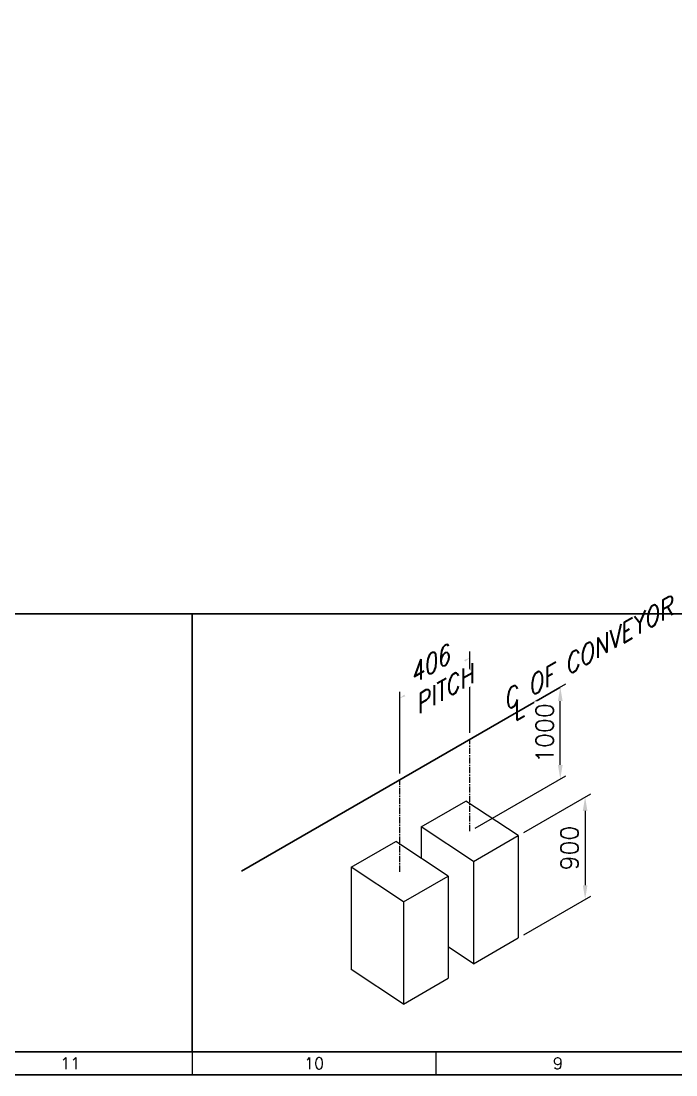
# Model space of a CAD drawing. Header units: millimetres. Extents: x -131970 to 468030, y -148196 to 152489.
# Drawn here: x 68991 to 83092, y 93089 to 115779 of the extents above; entities that cross this region are included whole.
import ezdxf
from ezdxf.enums import TextEntityAlignment as Align
from ezdxf.xclip import XClip

# ---------------------------------------------------------------- set-up
doc = ezdxf.new("R2010")
doc.units = ezdxf.units.MM
doc.header["$LTSCALE"] = 500
doc.header["$XCLIPFRAME"] = 2
doc.linetypes.add('BUILDING PLAN$1$CENTER', pattern=[2, 1.25, -0.25, 0.25, -0.25])
doc.linetypes.add('CENTER', pattern=[2, 1.25, -0.25, 0.25, -0.25])
doc.layers.get('0').update_dxf_attribs({"linetype": 'CONTINUOUS'})
doc.layers.get('Defpoints').update_dxf_attribs({"linetype": 'CONTINUOUS'})
for name, color, linetype, lineweight in [('0 DIMENSION', 1, 'CONTINUOUS', 13), ('0 TEXT', 7, 'CONTINUOUS', 20), ('COM', 252, 'CONTINUOUS', 13), ('TEMPLATE', 7, 'CONTINUOUS', 20)]:
    doc.layers.add(name, color=color, linetype=linetype, lineweight=lineweight)
doc.layers.add('BUILDING PLAN$0$CL', color=1, linetype='BUILDING PLAN$1$CENTER')
doc.layers.add('CONVEYOR', color=6, linetype='CONTINUOUS')
doc.styles.add('-30', font='romans.shx')
doc.styles.add('30', font='romans.shx', dxfattribs={"oblique": 30})
doc.styles.add('ROMANS', font='romans.shx')
doc.dimstyles.new('STD 100', dxfattribs={"dimscale": 150, "dimtxt": 2.5, "dimasz": 2, "dimexe": 0.8, "dimexo": 0.8, "dimgap": 1, "dimtad": 1, "dimdec": 0, "dimzin": 9, "dimdsep": 46, "dimtxsty": 'ROMANS', "dimcen": 2.5, "dimclrd": 256, "dimclre": 256, "dimclrt": 7, "dimadec": 0, "dimazin": 3, "dimtfac": 1, "dimtdec": 0, "dimtmove": 0, "dimatfit": 3, "dimfxl": 1, "dimtfill": 1, "dimlwd": -1, "dimlwe": -1, "dimarcsym": 0})

# ---------------------------------------------------------------- blocks, each defined once
blk = doc.blocks.new('BUILDING PLAN')
at = {"color": 9, "linetype": 'ByBlock', "lineweight": -2}
blk.add_lwpolyline([(76653.2, 0), (76653.2, -34787), (-46749.3, -34807.7), (-46749.3, -20.7)], close=True, dxfattribs=at)
at = {"layer": 'BUILDING PLAN$0$CL', "color": 8, "lineweight": 9, "ltscale": 500}
for p, q in [((-16645, 0), (-16645, -34802.6)), ((-8322.5, 0), (-8322.5, -34801.2))]:
    blk.add_line(p, q, dxfattribs=at)
blk = doc.blocks.new('FRAME A1')
at = {"color": 7}
blk.add_lwpolyline([(-874.843704, 11.084145), (-53.843704, 11.084145), (-53.843704, 595.084145), (-874.843704, 595.084145)], close=True, dxfattribs=at)
at = {"layer": 'TEMPLATE'}
for p, q in [((-573.843704, 11.084145), (-573.843704, 6.084145)), ((-521.343704, 11.084145), (-521.343704, 6.084145))]:
    blk.add_line(p, q, dxfattribs=at)
at = {"layer": 'TEMPLATE', "color": 5}
blk.add_line((-295.843704, 6.084145), (-889.843704, 6.084145), dxfattribs=at)
blk.add_lwpolyline([(-889.843704, 6.084145), (-48.843704, 6.084145), (-48.843704, 600.084145), (-889.843704, 600.084145)], close=True, dxfattribs=at)
at = {"layer": 'TEMPLATE', "ltscale": 50, "style": 'ROMANS'}
for s, p in [('11', (-600.093704, 8.584145)), ('10', (-547.593704, 8.584145)), ('9', (-495.093704, 8.584145))]:
    blk.add_text(s, height=2.5, dxfattribs=at).set_placement(p, align=Align.MIDDLE_CENTER)
blk = doc.blocks.new('*D264')
at = {"layer": '0 DIMENSION', "transparency": 16777216}
for p, q in [((78651, 100451), (78651, 102207)), ((78392, 101918), (77404, 101348)), ((77144, 99580), (77144, 101336))]:
    blk.add_line(p, q, dxfattribs=at)
for points in [[(78367, 101961), (78417, 101875), (78651, 102068)], [(77379, 101391), (77429, 101304), (77144, 101198)]]:
    blk.add_solid(points, dxfattribs=at)
at = {"layer": 'Defpoints', "color": 0, "transparency": 16777216}
for p in [(78651, 100312), (77144, 99442)]:
    blk.add_point(p, dxfattribs=at)
at = {"layer": '0 DIMENSION', "color": 7, "transparency": 16777216, "insert": (77898, 101633), "char_height": 375, "attachment_point": 5, "rotation": 30, "style": '30', "bg_fill": 3, "box_fill_scale": 1.1, "bg_fill_color": 256, "bg_fill_true_color": 13158600, "bg_fill_transparency": 0}
blk.add_mtext('406\\PPITCH', dxfattribs=at)
at = {"layer": 'Defpoints', "color": 0, "transparency": 16777216}
blk.add_point((77144, 101198), dxfattribs=at)
blk = doc.blocks.new('*D265')
at = {"layer": '0 DIMENSION', "transparency": 16777216}
for p, q in [((79815, 98310), (81257, 99143)), ((81137, 98774), (81137, 97172)), ((79815, 96108), (81257, 96941))]:
    blk.add_line(p, q, dxfattribs=at)
for points in [[(81087, 98774), (81187, 98774), (81137, 99074)], [(81087, 97172), (81187, 97172), (81137, 96872)]]:
    blk.add_solid(points, dxfattribs=at)
at = {"layer": 'Defpoints', "color": 0, "transparency": 16777216}
for p in [(79695, 98241), (81137, 96872), (79695, 96039)]:
    blk.add_point(p, dxfattribs=at)
at = {"layer": '0 DIMENSION', "color": 7, "transparency": 16777216, "insert": (80800, 97973), "char_height": 375, "attachment_point": 5, "rotation": 90, "style": '-30', "bg_fill": 3, "box_fill_scale": 1.1, "bg_fill_color": 256, "bg_fill_true_color": 13158600, "bg_fill_transparency": 0}
blk.add_mtext('900', dxfattribs=at)
blk = doc.blocks.new('*D266')
at = {"layer": '0 DIMENSION', "transparency": 16777216}
for p, q in [((78771, 100381), (80722, 101508)), ((80602, 99762), (80602, 101139)), ((78771, 98405), (80722, 99531))]:
    blk.add_line(p, q, dxfattribs=at)
for points in [[(80552, 101139), (80652, 101139), (80602, 101439)], [(80552, 99762), (80652, 99762), (80602, 99462)]]:
    blk.add_solid(points, dxfattribs=at)
at = {"layer": 'Defpoints', "color": 0, "transparency": 16777216}
for p in [(80602, 101439), (78651, 100312), (78651, 98335)]:
    blk.add_point(p, dxfattribs=at)
at = {"layer": '0 DIMENSION', "color": 7, "transparency": 16777216, "insert": (80265, 100450), "char_height": 375, "attachment_point": 5, "rotation": 90, "style": '-30', "bg_fill": 3, "box_fill_scale": 1.1, "bg_fill_color": 256, "bg_fill_true_color": 13158600, "bg_fill_transparency": 0}
blk.add_mtext('1000', dxfattribs=at)

msp = doc.modelspace()

# ---------------------------------------------------------------- linework, layer by layer
at = {"linetype": 'ByBlock'}
msp.add_lwpolyline([(59238.489, 103017.779), (72674.818, 103017.779), (72674.818, 93589.082), (59238.489, 93589.082)], close=True, dxfattribs=at)
at = {"layer": 'COM', "linetype": 'CENTER', "ltscale": 0.208095}
for p, q in [((78651.331, 98335.496), (78651.331, 100312.054)), ((77143.729, 97465.081), (77143.729, 99441.639))]:
    msp.add_line(p, q, dxfattribs=at)
at = {"layer": 'COM', "ltscale": 0.002574}
for p, q in [((77607.358, 98429.848), (77607.358, 97753.795)), ((76099.756, 97559.434), (77061.014, 98114.416)), ((78187.703, 97370.729), (77061.014, 98114.416)), ((78734.047, 97686.161), (78734.047, 95484.189)), ((77226.445, 96815.747), (76099.756, 97559.434)), ((76099.756, 97559.434), (76099.756, 95357.462)), ((77226.445, 96815.747), (78187.703, 97370.729)), ((78187.703, 97370.729), (78187.703, 95168.757)), ((77226.445, 96815.747), (77226.445, 94613.775)), ((78734.047, 95484.189), (78187.703, 95844.811)), ((77226.445, 94613.775), (76099.756, 95357.462)), ((77226.445, 94613.775), (78187.703, 95168.757))]:
    msp.add_line(p, q, dxfattribs=at)
at = {"layer": 'CONVEYOR', "ltscale": 0.208095}
msp.add_line((80589.396, 101430.996), (73735.697, 97474.011), dxfattribs=at)

# ---------------------------------------------------------------- block references
at = {"layer": '0 DIMENSION', "linetype": 'ByBlock'}
ref = msp.add_blockref('BUILDING PLAN', (90000, 145500), dxfattribs=at)
XClip(ref).set_block_clipping_path([(-40296.2847446482, -27160.9180562167), (34674.8181025925, 6489.0819437833)])

# ---------------------------------------------------------------- next in the draw order: block references
at = {"layer": '0 DIMENSION', "linetype": 'ByBlock', "xscale": 100, "yscale": 100}
msp.add_blockref('FRAME A1', (130059.189, 92480.667), dxfattribs=at)

# ---------------------------------------------------------------- next in the draw order: dimensions: what is measured, and where the dimension line sits
at = {"layer": '0 DIMENSION'}
dim = msp.add_linear_dim(base=(77143.729, 101197.662), p1=(78651.331, 100312.054), p2=(77143.729, 99441.639), angle=210, text='406\\XPITCH', dimstyle='STD 100', override={"dimtxsty": '30'}, dxfattribs=at)
dim.commit()
dim.dimension.update_dxf_attribs({"geometry": '*D264', "text_midpoint": (77897.53, 101632.869), "dimtype": 160})
dim = msp.add_linear_dim(base=(81137.421, 96871.778), p1=(79695.305, 98241.143), p2=(79695.305, 96039.171), angle=270, text='900', dimstyle='STD 100', override={"dimtxsty": '-30'}, dxfattribs=at)
dim.commit()
dim.dimension.update_dxf_attribs({"geometry": '*D265', "text_midpoint": (80799.921, 97972.764)})

# ---------------------------------------------------------------- next in the draw order: linework, layer by layer
at = {"layer": 'COM', "ltscale": 0.002574}
msp.add_line((78734.047, 95484.189), (79695.305, 96039.171), dxfattribs=at)

# ---------------------------------------------------------------- next in the draw order: dimensions: what is measured, and where the dimension line sits
at = {"layer": '0 DIMENSION'}
dim = msp.add_linear_dim(base=(80602.399, 101438.503), p1=(78651.331, 98335.496), p2=(78651.331, 100312.054), angle=90, text='1000', dimstyle='STD 100', override={"dimtxsty": '-30'}, dxfattribs=at)
dim.commit()
dim.dimension.update_dxf_attribs({"geometry": '*D266', "text_midpoint": (80602.399, 100450.224), "dimtype": 160})

# ---------------------------------------------------------------- next in the draw order: linework, layer by layer
at = {"linetype": 'ByBlock'}
msp.add_lwpolyline([(99473.638, 103017.779), (72674.818, 103017.779), (72674.818, 93589.082), (99473.638, 93589.082)], close=True, dxfattribs=at)
at = {"layer": 'COM', "ltscale": 0.002574}
for p, q in [((77607.358, 98429.848), (78568.616, 98984.831)), ((79695.305, 98241.143), (78568.616, 98984.831)), ((78734.047, 97686.161), (77607.358, 98429.848)), ((78734.047, 97686.161), (79695.305, 98241.143)), ((79695.305, 98241.143), (79695.305, 96039.171))]:
    msp.add_line(p, q, dxfattribs=at)

# ---------------------------------------------------------------- next in the draw order: texts
at = {"layer": '0 TEXT', "style": 'ROMANS', "oblique": 30}
for s, height, p in [('C OF CONVEYOR', 381.55073, (79426.907, 100922.476)), ('L', 381.551, (79606.741, 100691.347))]:
    msp.add_text(s, height=height, rotation=30, dxfattribs=at).set_placement(p)

doc.saveas('drawing.dxf')
